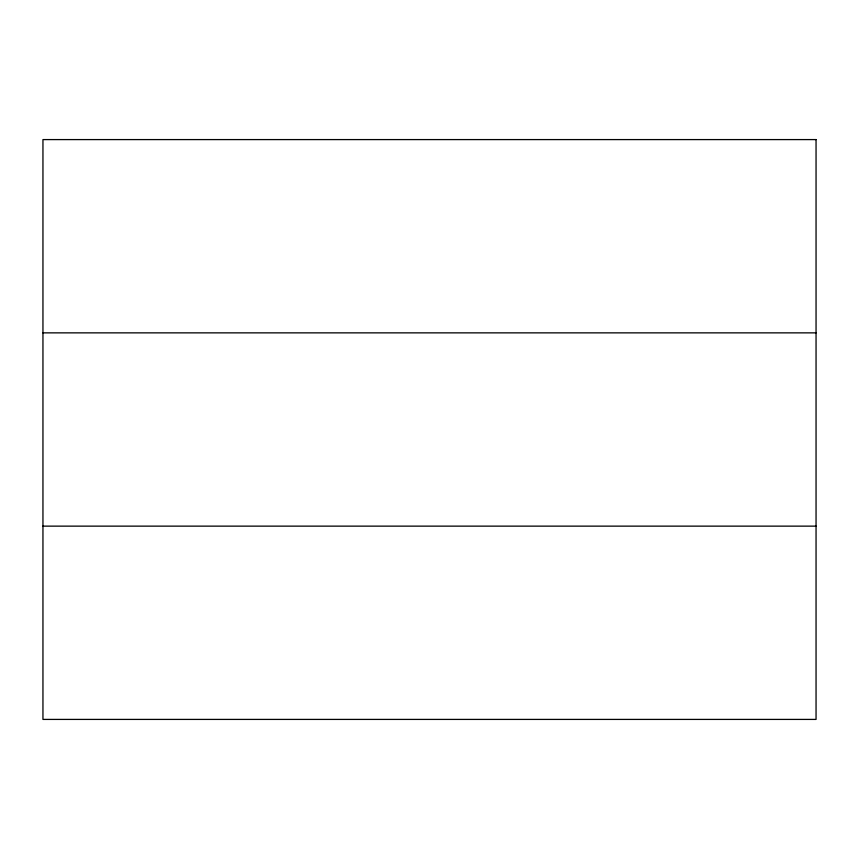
<?xml version="1.0" encoding="UTF-8"?>
<svg xmlns="http://www.w3.org/2000/svg" width="859" height="859" viewBox="0 0 859 859"><rect width="100%" height="100%" fill="white"/><g stroke="black" fill="none" stroke-linecap="round" stroke-linejoin="round"><path stroke-width="1.29" d="M42.95 332.863L816.05 332.863M42.95 526.138L816.05 526.138M816.05 139.588L42.95 139.588L42.95 719.413L816.05 719.413L816.05 139.588"/></g></svg>
